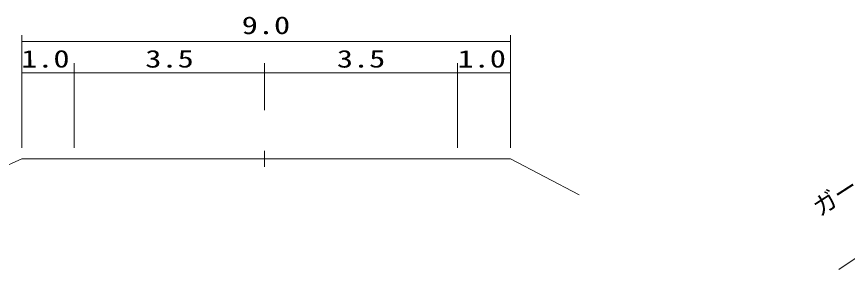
# Model space of a CAD drawing. Units: millimetres, scale not verified. Extents: x -64632 to 575368, y -97377 to 262623.
# Drawn here: x 257211 to 343829, y 182339 to 208665 of the extents above; entities that cross this region are included whole.
import ezdxf
from ezdxf.enums import TextEntityAlignment as Align

# ---------------------------------------------------------------- set-up
doc = ezdxf.new("R2010")
doc.units = ezdxf.units.MM
doc.header["$LTSCALE"] = 1000
doc.layers.add('M-BGD-CRST', color=7, linetype='Continuous', lineweight=13)
doc.layers.add('M-STR-HTXT', color=7, linetype='Continuous', lineweight=13)
doc.styles.add('ＭＳ ゴシック', font='')
doc.styles.get('ＭＳ ゴシック').set_extended_font_data('MS Gothic')

msp = doc.modelspace()

# ---------------------------------------------------------------- linework, layer by layer
at = {"layer": 'M-BGD-CRST'}
for p, q in [((257754, 195006), (257754, 206726)), ((308689, 195006), (308689, 206726)), ((257754, 206061), (259174, 206061)), ((259174, 206061), (267146, 206061)), ((265727, 206061), (298768, 206061)), ((300661, 206061), (295916, 206061)), ((299959, 206061), (304293, 206061)), ((300740, 206061), (301272, 206061)), ((303165, 206061), (300740, 206061)), ((306186, 206061), (301441, 206061)), ((302463, 206061), (306796, 206061)), ((308689, 206061), (303944, 206061)), ((263223, 195006), (263223, 203805)), ((283055, 203805), (283055, 198926)), ((303165, 198926), (303165, 203805)), ((257754, 202805), (259174, 202805)), ((259174, 202805), (267146, 202805)), ((265727, 202805), (268230, 202805)), ((268230, 202805), (283055, 202805)), ((283055, 202805), (298158, 202805)), ((300661, 202805), (298158, 202805)), ((299959, 202805), (303682, 202805)), ((303165, 202805), (300740, 202805)), ((302463, 202805), (306186, 202805)), ((303165, 202805), (303165, 195006)), ((303165, 197926), (303165, 202805)), ((306186, 202805), (303682, 202805)), ((308689, 202805), (306186, 202805)), ((283055, 194703), (283055, 193034)), ((250124, 190405), (257754, 193869)), ((257754, 193869), (308689, 193869)), ((308689, 193869), (315857, 190093))]:
    msp.add_line(p, q, dxfattribs=at)
at = {"layer": 'M-STR-HTXT'}
msp.add_line((349206, 186514), (342935, 182339), dxfattribs=at)

# ---------------------------------------------------------------- texts
at = {"layer": 'M-BGD-CRST', "style": 'ＭＳ ゴシック', "width": 1.35}
for s, p in [('9.0', (280684, 206297)), ('1.0', (257683, 202805)), ('3.5', (270629, 202805)), ('3.5', (290600, 202805)), ('1.0', (303181, 202805))]:
    msp.add_text(s, height=1833, rotation=0.1, dxfattribs=at).set_placement(p, align=Align.BOTTOM_LEFT)
at = {"layer": 'M-STR-HTXT', "style": 'ＭＳ ゴシック'}
msp.add_text('ガードレール', height=1833, rotation=32.9, dxfattribs=at).set_placement((341260, 187339), align=Align.BOTTOM_LEFT)

doc.saveas('drawing.dxf')
